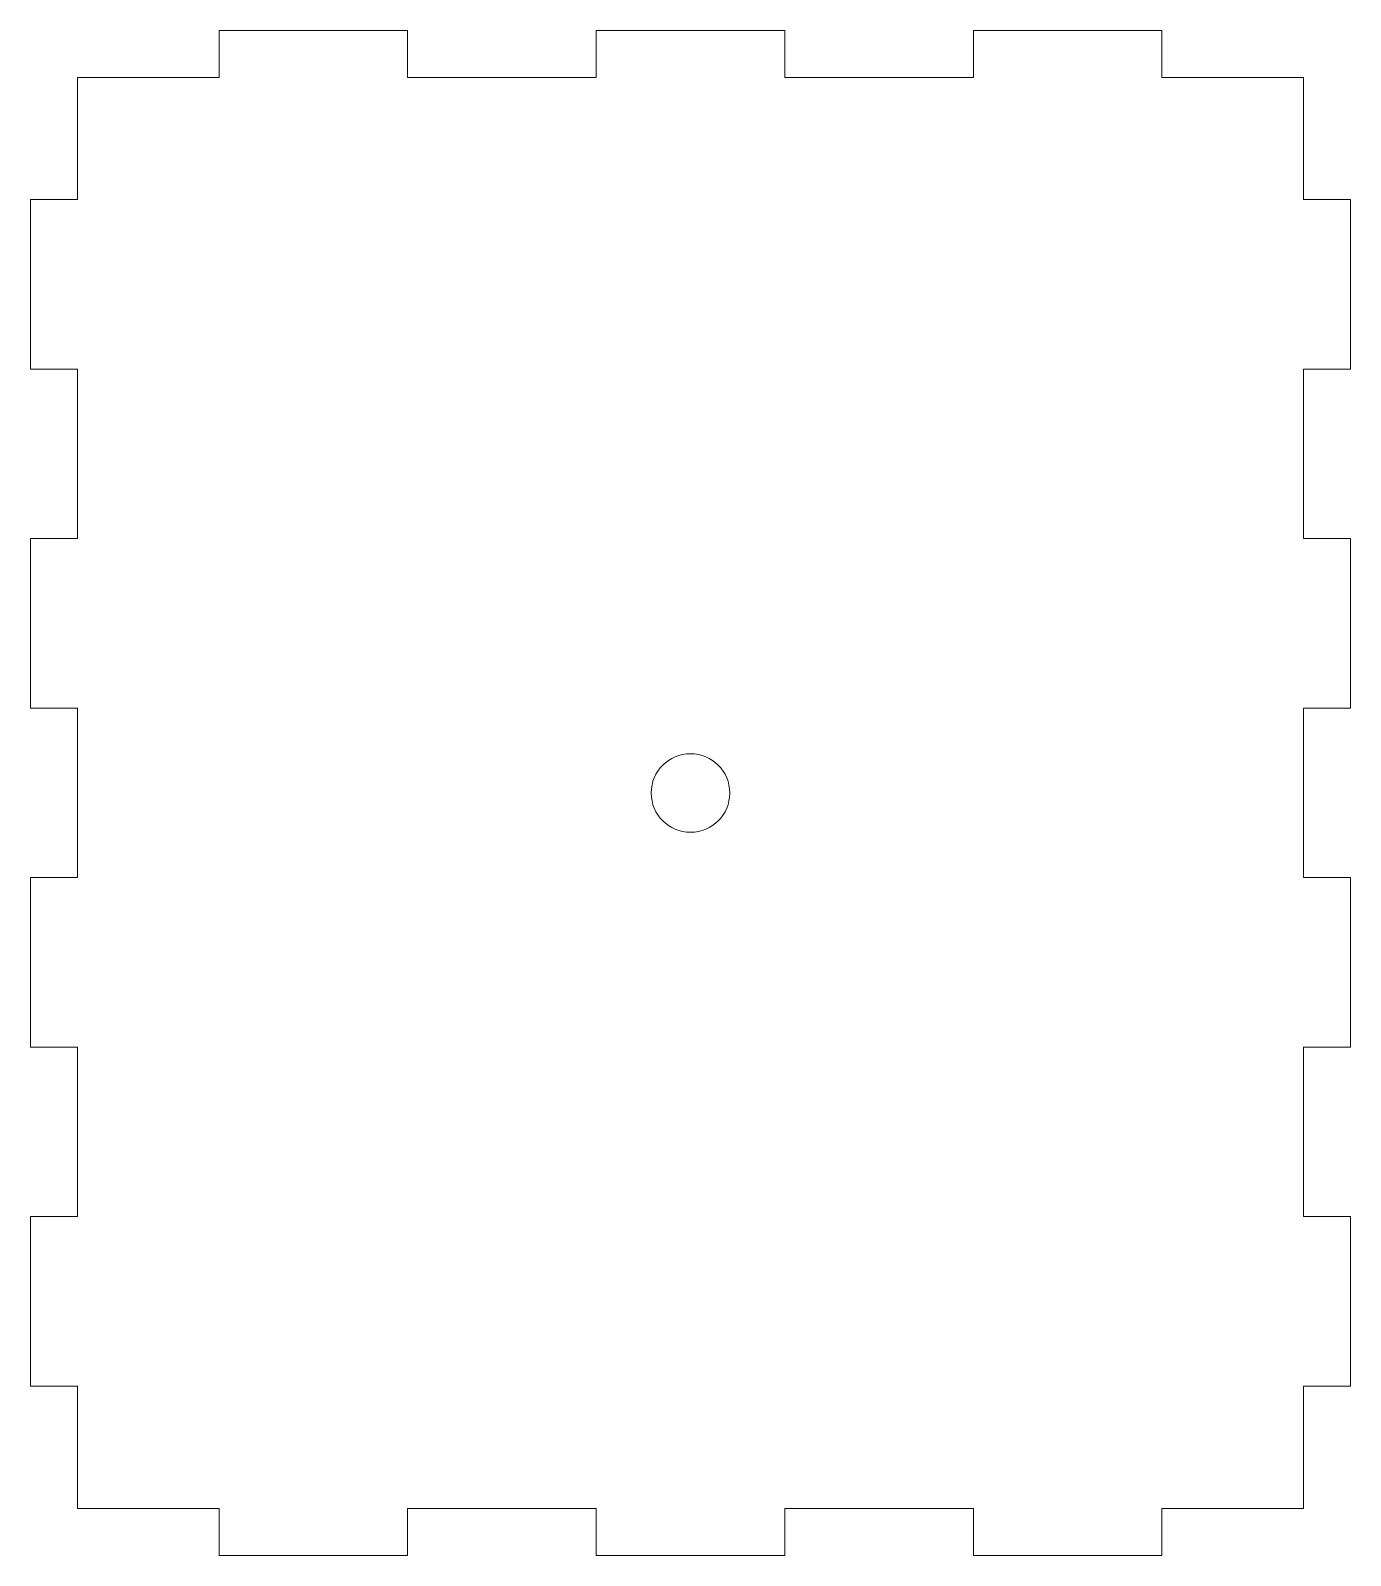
# Model space of a CAD drawing. Header units: millimetres. Extents: x -42 to 42, y -48.5 to 48.5.
import ezdxf

# ---------------------------------------------------------------- set-up
doc = ezdxf.new("R2010")
doc.units = ezdxf.units.MM

msp = doc.modelspace()

# ---------------------------------------------------------------- linework, layer by layer
at = {"color": 7, "linetype": 'Continuous', "lineweight": 15}
for p, q in [((-30, 48.5), (-30, 45.5)), ((-30, 48.5), (-18, 48.5)), ((-18, 45.5), (-18, 48.5)), ((-6, 48.5), (-6, 45.5)), ((-6, 48.5), (6, 48.5)), ((6, 45.5), (6, 48.5)), ((18, 48.5), (18, 45.5)), ((18, 48.5), (30, 48.5)), ((30, 45.5), (30, 48.5)), ((-39, 37.74), (-39, 45.5)), ((-30, 45.5), (-39, 45.5)), ((-6, 45.5), (-18, 45.5)), ((18, 45.5), (6, 45.5)), ((39, 45.5), (30, 45.5)), ((39, 45.5), (39, 37.74)), ((-42, 26.958), (-42, 37.74)), ((-42, 37.74), (-39, 37.74)), ((39, 37.74), (42, 37.74)), ((42, 37.74), (42, 26.958)), ((-39, 26.958), (-42, 26.958)), ((-39, 16.18), (-39, 26.958)), ((42, 26.958), (39, 26.958)), ((39, 26.958), (39, 16.18)), ((-42, 5.398), (-42, 16.18)), ((-42, 16.18), (-39, 16.18)), ((39, 16.18), (42, 16.18)), ((42, 16.18), (42, 5.398)), ((-39, 5.398), (-42, 5.398)), ((-39, -5.38), (-39, 5.398)), ((42, 5.398), (39, 5.398)), ((39, 5.398), (39, -5.38)), ((-42, -16.162), (-42, -5.38)), ((-42, -5.38), (-39, -5.38)), ((39, -5.38), (42, -5.38)), ((42, -5.38), (42, -16.162)), ((-39, -16.162), (-42, -16.162)), ((-39, -26.94), (-39, -16.162)), ((42, -16.162), (39, -16.162)), ((39, -16.162), (39, -26.94)), ((-42, -37.722), (-42, -26.94)), ((-42, -26.94), (-39, -26.94)), ((39, -26.94), (42, -26.94)), ((42, -26.94), (42, -37.722)), ((-39, -37.722), (-42, -37.722)), ((-39, -45.5), (-39, -37.722)), ((42, -37.722), (39, -37.722)), ((39, -37.722), (39, -45.5)), ((-39, -45.5), (-30, -45.5)), ((-30, -45.5), (-30, -48.5)), ((-18, -45.5), (-6, -45.5)), ((-18, -48.5), (-18, -45.5)), ((-6, -45.5), (-6, -48.5)), ((6, -45.5), (18, -45.5)), ((6, -48.5), (6, -45.5)), ((18, -45.5), (18, -48.5)), ((30, -45.5), (39, -45.5)), ((30, -48.5), (30, -45.5)), ((-18, -48.5), (-30, -48.5)), ((6, -48.5), (-6, -48.5)), ((30, -48.5), (18, -48.5))]:
    msp.add_line(p, q, dxfattribs=at)
msp.add_circle((0, 0), 2.5, dxfattribs=at)

doc.saveas('drawing.dxf')
